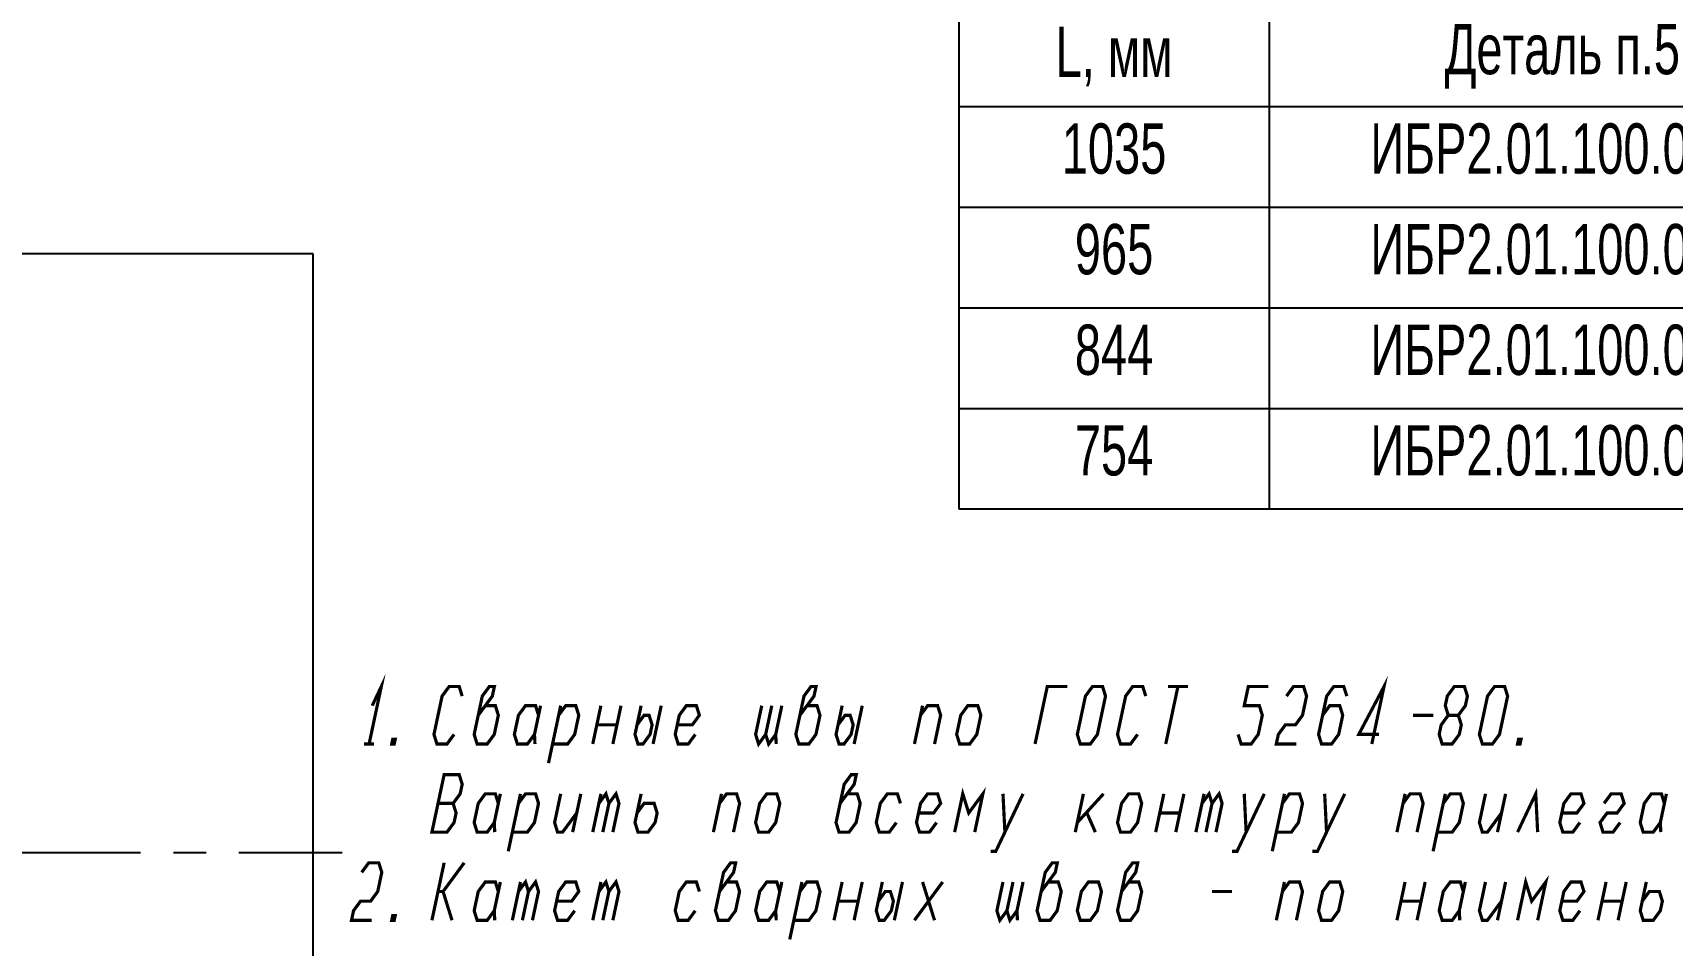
# Model space of a CAD drawing. Header units: millimetres. Extents: x 0 to 297, y 0 to 420.
# Drawn here: x 104 to 206.8, y 111.7 to 168.9 of the extents above; entities that cross this region are included whole.
import ezdxf

# ---------------------------------------------------------------- set-up
doc = ezdxf.new("R2010")
doc.units = ezdxf.units.MM
doc.header["$LTSCALE"] = 27.377778
doc.linetypes.add('CENTER', pattern=[0.6, 0.375, -0.075, 0.075, -0.075])
doc.layers.get('0').update_dxf_attribs({"linetype": 'CONTINUOUS'})
doc.layers.add('ALL_AXIS', color=7, linetype='CONTINUOUS')
doc.layers.add('ALL_DIMENSIONS', color=7, linetype='CONTINUOUS')
doc.styles.get("Standard").update_dxf_attribs({"font": 'txt', "width": 0.7})
doc.dimstyles.new('DIMSTYLE_4', dxfattribs={"dimtxt": 3.6, "dimasz": 3, "dimexe": 0.18, "dimexo": 0.0625, "dimgap": 0.09, "dimtad": 1, "dimtih": 1, "dimtoh": 1, "dimdec": 5, "dimlfac": 4, "dimdsep": 46, "dimtxsty": 'Standard', "dimblk": '_FILLED', "dimblk1": '_FILLED', "dimblk2": '_FILLED', "dimcen": 0.09, "dimadec": 0, "dimazin": 0, "dimtp": 0.2, "dimtm": 0.2, "dimtfac": 1, "dimtdec": 5, "dimtofl": 0, "dimtmove": 0, "dimatfit": 3, "dimldrblk": '_FILLED', "dimfxl": 1, "dimtolj": 1, "dimarcsym": 0})

# ---------------------------------------------------------------- blocks, each defined once
blk = doc.blocks.new('_FILLED')
at = {"color": 0, "linetype": 'ByBlock'}
blk.add_solid([(0, 0), (-1, 0.167), (-1, -0.167)], dxfattribs=at)
blk = doc.blocks.new('*D9')
at = {"layer": 'ALL_DIMENSIONS', "color": 2, "linetype": 'Continuous'}
for p, q in [((71.6, 130.04), (52.92, 177.17)), ((52.92, 177.17), (112.01, 177.17)), ((112.01, 177.17), (65.57, 177.17)), ((71.14, 131.2), (71.6, 130.04)), ((72.06, 128.87), (71.6, 130.04)), ((71.6, 130.04), (73.53, 125.16))]:
    blk.add_line(p, q, dxfattribs=at)
at = {"layer": 'ALL_DIMENSIONS', "color": 2, "linetype": 'Continuous', "xscale": 3, "yscale": 3, "zscale": 3}
for p, rotation in [((71.14, 131.2), 291.6197713689), ((72.06, 128.87), 111.6197713689)]:
    blk.add_blockref('_FILLED', p, dxfattribs=dict(at, rotation=rotation))
blk = doc.blocks.new('*T19')
at = {"color": 0, "lineweight": -2}
for p, q in [((0, 0), (19.45, 0)), ((0, 0), (0, -7.7)), ((19.45, 0), (56.16, 0)), ((56.16, 0), (94.82, 0)), ((94.82, 0), (129.86, 0)), ((129.86, 0), (129.86, -7.7)), ((0, -7.7), (19.45, -7.7)), ((0, -7.7), (0, -14)), ((19.45, -7.7), (56.16, -7.7)), ((19.45, -7.7), (19.45, -14)), ((56.16, -7.7), (94.82, -7.7)), ((56.16, -7.7), (56.16, -14)), ((94.82, -7.7), (129.86, -7.7)), ((94.82, -7.7), (94.82, -14)), ((129.86, -7.7), (129.86, -14)), ((0, -14), (19.45, -14)), ((0, -14), (0, -20.3)), ((19.45, -14), (56.16, -14)), ((19.45, -14), (19.45, -20.3)), ((56.16, -14), (94.82, -14)), ((56.16, -14), (56.16, -20.3)), ((94.82, -14), (129.86, -14)), ((94.82, -14), (94.82, -20.3)), ((129.86, -14), (129.86, -20.3)), ((0, -20.3), (19.45, -20.3)), ((0, -20.3), (0, -26.6)), ((19.45, -20.3), (56.16, -20.3)), ((19.45, -20.3), (19.45, -26.6)), ((56.16, -20.3), (94.82, -20.3)), ((56.16, -20.3), (56.16, -26.6)), ((94.82, -20.3), (129.86, -20.3)), ((94.82, -20.3), (94.82, -26.6)), ((129.86, -20.3), (129.86, -26.6)), ((0, -26.6), (19.45, -26.6)), ((0, -26.6), (0, -32.9)), ((19.45, -26.6), (56.16, -26.6)), ((19.45, -26.6), (19.45, -32.9)), ((56.16, -26.6), (94.82, -26.6)), ((56.16, -26.6), (56.16, -32.9)), ((94.82, -26.6), (129.86, -26.6)), ((94.82, -26.6), (94.82, -32.9)), ((129.86, -26.6), (129.86, -32.9)), ((0, -32.9), (19.45, -32.9)), ((0, -32.9), (0, -39.2)), ((19.45, -32.9), (56.16, -32.9)), ((19.45, -32.9), (19.45, -39.2)), ((56.16, -32.9), (94.82, -32.9)), ((56.16, -32.9), (56.16, -39.2)), ((94.82, -32.9), (129.86, -32.9)), ((94.82, -32.9), (94.82, -39.2)), ((129.86, -32.9), (129.86, -39.2)), ((0, -39.2), (19.45, -39.2)), ((19.45, -39.2), (56.16, -39.2)), ((56.16, -39.2), (94.82, -39.2)), ((94.82, -39.2), (129.86, -39.2))]:
    blk.add_line(p, q, dxfattribs=at)
at = {"color": 0}
for s, insert, char_height, width, attachment_point in [('Таблица исполнений', (64.93, -3.85), 4.2, 127.7588, 5), ('L, мм', (9.72, -10.85), 3.15, 17.3487, 5), ('Деталь п.5', (37.81, -10.85), 3.15, 34.6151, 5), ('Длина трубы, l', (75.49, -10.85), 3.15, 36.5597, 5), ('Общее кол-во ', (112.34, -10.85), 3.15, 32.9353, 5), ('1035', (9.72, -15.05), 3.15, 17.3487, 2), ('ИБР2.01.100.08.1', (37.81, -15.05), 3.15, 34.6151, 2), ('1005', (75.49, -15.05), 3.15, 36.5597, 2), ('3', (112.34, -15.05), 3.15, 32.9353, 2), ('965', (9.72, -21.35), 3.15, 17.3487, 2), ('ИБР2.01.100.08.4', (37.81, -21.35), 3.15, 34.6151, 2), ('935', (75.49, -21.35), 3.15, 36.5597, 2), ('2', (112.34, -21.35), 3.15, 32.9353, 2), ('844', (9.72, -27.65), 3.15, 17.3487, 2), ('ИБР2.01.100.08.2', (37.81, -27.65), 3.15, 34.6151, 2), ('814', (75.49, -27.65), 3.15, 36.5597, 2), ('13', (112.34, -27.65), 3.15, 32.9353, 2), ('ИБР2.01.100.08.3', (37.81, -33.95), 3.15, 34.6151, 2), ('724', (75.49, -33.95), 3.15, 36.5597, 2), ('2', (112.34, -33.95), 3.15, 32.9353, 2), ('754', (9.72, -33.95), 3.15, 17.3487, 2)]:
    blk.add_mtext(s, dxfattribs=dict(at, insert=insert, char_height=char_height, width=width, attachment_point=attachment_point))

msp = doc.modelspace()

# ---------------------------------------------------------------- linework, layer by layer
at = {"color": 7, "linetype": 'Continuous'}
for p, q in [((121.5967492, 155.0363752), (46.5967492, 155.0363752)), ((121.5967492, 80.0363752), (121.5967492, 155.0363752))]:
    msp.add_line(p, q, dxfattribs=at)
at = {"color": 2, "linetype": 'Continuous', "const_width": 0.2}
for points in [[(125.3025043, 126.7274121), (125.8725608, 127.9274154), (125.1073611, 124.3274132)], [(187.9498611, 124.3274132), (188.7150608, 127.9274154), (187.1324045, 124.927411), (188.3924045, 124.927411)], [(130.9425326, 127.3274099), (130.7550608, 127.9274154), (130.1250608, 127.9274154), (129.6825326, 127.3274099), (129.1723893, 124.927411), (129.3598611, 124.3274132), (129.9898611, 124.3274132), (130.4323893, 124.927411)], [(131.9474609, 126.1274143), (132.8325326, 127.3274099), (132.9600608, 127.9274154), (132.6450608, 127.9274154), (132.2025326, 127.3274099), (131.6923893, 124.927411), (131.8798611, 124.3274132), (132.5098611, 124.3274132), (132.9523893, 124.927411), (133.2074609, 126.1274143), (133.0200043, 126.7274121), (132.3900043, 126.7274121)], [(152.1074609, 126.1274143), (152.9925326, 127.3274099), (153.1200608, 127.9274154), (152.8050608, 127.9274154), (152.3625326, 127.3274099), (151.8523893, 124.927411), (152.0398611, 124.3274132), (152.6698611, 124.3274132), (153.1123893, 124.927411), (153.3674609, 126.1274143), (153.1800043, 126.7274121), (152.5500043, 126.7274121)], [(166.8448611, 124.3274132), (167.6100608, 127.9274154), (168.8700608, 127.9274154)], [(169.6798611, 124.3274132), (169.4924045, 124.927411), (170.0025174, 127.3274099), (170.4450608, 127.9274154), (171.0750608, 127.9274154), (171.2625174, 127.3274099), (170.7524045, 124.927411), (170.3098611, 124.3274132), (169.6798611, 124.3274132)], [(173.7825174, 127.3274099), (173.5950608, 127.9274154), (172.9650608, 127.9274154), (172.5225174, 127.3274099), (172.0124045, 124.927411), (172.1998611, 124.3274132), (172.8298611, 124.3274132), (173.2724045, 124.927411)], [(175.8000608, 127.9274154), (175.0348611, 124.3274132)], [(175.1700608, 127.9274154), (176.4300608, 127.9274154)], [(179.5724045, 124.927411), (179.7598611, 124.3274132), (180.3898611, 124.3274132), (180.8324045, 124.927411), (181.0874609, 126.1274143), (180.9000043, 126.7274121), (179.9550043, 126.7274121), (180.2100608, 127.9274154), (181.4700608, 127.9274154)], [(182.6025174, 127.3274099), (183.0450608, 127.9274154), (183.6750608, 127.9274154), (183.8625174, 127.3274099), (183.6074609, 126.1274143), (183.1649175, 125.5274089), (182.5349175, 125.5274089), (182.0924045, 124.927411), (181.9648611, 124.3274132), (183.2248611, 124.3274132)], [(186.3825174, 127.3274099), (186.1950608, 127.9274154), (185.5650608, 127.9274154), (185.1225174, 127.3274099), (184.6124045, 124.927411), (184.7998611, 124.3274132), (185.4298611, 124.3274132), (185.8724045, 124.927411), (186.1274609, 126.1274143), (185.9400043, 126.7274121), (185.3100043, 126.7274121), (184.8674609, 126.1274143)], [(193.3724609, 126.1274143), (193.8150043, 126.7274121), (193.9425174, 127.3274099), (193.7550608, 127.9274154), (193.1250608, 127.9274154), (192.6825174, 127.3274099), (192.5550043, 126.7274121), (192.7424609, 126.1274143)], [(194.8798611, 124.3274132), (194.6924045, 124.927411), (195.2025174, 127.3274099), (195.6450608, 127.9274154), (196.2750608, 127.9274154), (196.4625174, 127.3274099), (195.9524045, 124.927411), (195.5098611, 124.3274132), (194.8798611, 124.3274132)], [(135.7274609, 126.1274143), (135.5400043, 126.7274121), (134.9100043, 126.7274121), (134.4674609, 126.1274143), (134.2123893, 124.927411), (134.3998611, 124.3274132), (135.0298611, 124.3274132), (135.4723893, 124.927411)], [(135.8550043, 126.7274121), (135.4723893, 124.927411), (135.5023611, 124.3274132)], [(136.3497895, 123.1274099), (137.1150043, 126.7274121)], [(136.6048611, 124.3274132), (137.5498611, 124.3274132), (137.9923893, 124.927411), (138.2474609, 126.1274143), (138.0600043, 126.7274121), (137.4300043, 126.7274121), (136.9874609, 126.1274143)], [(139.1248611, 124.3274132), (139.6350043, 126.7274121)], [(140.8950043, 126.7274121), (140.3848611, 124.3274132)], [(142.1550043, 126.7274121), (141.7723893, 124.927411), (141.9598611, 124.3274132), (142.2748611, 124.3274132), (142.7173893, 124.927411), (142.8449327, 125.5274089), (142.6574609, 126.1274143), (142.3424609, 126.1274143), (141.8999327, 125.5274089)], [(143.4150043, 126.7274121), (142.9048611, 124.3274132)], [(144.4199327, 125.5274089), (145.3649327, 125.5274089), (145.8074609, 126.1274143), (145.6200043, 126.7274121), (144.9900043, 126.7274121), (144.5474609, 126.1274143), (144.2923893, 124.927411), (144.4798611, 124.3274132), (145.1098611, 124.3274132), (145.5523893, 124.927411)], [(149.7150043, 126.7274121), (149.3323893, 124.927411), (149.5198611, 124.3274132), (149.9623893, 124.927411), (150.1498611, 124.3274132), (150.5923893, 124.927411), (150.9750043, 126.7274121)], [(150.3450043, 126.7274121), (149.9623893, 124.927411)], [(154.7550043, 126.7274121), (154.3723893, 124.927411), (154.5598611, 124.3274132), (154.8748611, 124.3274132), (155.3174045, 124.927411), (155.4449175, 125.5274089), (155.2574609, 126.1274143), (154.9424609, 126.1274143), (154.4999175, 125.5274089)], [(156.0150043, 126.7274121), (155.5048611, 124.3274132)], [(159.2848611, 124.3274132), (159.7950043, 126.7274121)], [(159.6674609, 126.1274143), (160.1100043, 126.7274121), (160.7400043, 126.7274121), (160.9274609, 126.1274143), (160.5448611, 124.3274132)], [(161.9324045, 124.927411), (162.1198611, 124.3274132), (162.7498611, 124.3274132), (163.1924045, 124.927411), (163.4474609, 126.1274143), (163.2600043, 126.7274121), (162.6300043, 126.7274121), (162.1874609, 126.1274143), (161.9324045, 124.927411)], [(139.3799327, 125.5274089), (140.6399327, 125.5274089)], [(190.5374609, 126.1274143), (191.7974609, 126.1274143)], [(192.3598611, 124.3274132), (192.9898611, 124.3274132), (193.4324045, 124.927411), (193.5599175, 125.5274089), (193.3724609, 126.1274143), (192.7424609, 126.1274143), (192.2999175, 125.5274089), (192.1724045, 124.927411), (192.3598611, 124.3274132)], [(124.7923611, 124.3274132), (125.4223611, 124.3274132)], [(126.6823611, 124.3274132), (126.5248611, 124.3274132), (126.5886328, 124.6274121), (126.7461328, 124.6274121), (126.6823611, 124.3274132)], [(150.5923893, 124.927411), (150.6223611, 124.3274132)], [(197.2423611, 124.3274132), (197.0848611, 124.3274132), (197.1486328, 124.6274121), (197.3061328, 124.6274121), (197.2423611, 124.3274132)], [(129.0448611, 118.8067708), (129.9898611, 118.8067708), (130.4323893, 119.4067687), (130.5599327, 120.0067741), (130.3724609, 120.6067719), (130.8150043, 121.2067697), (130.9425326, 121.8067752), (130.7550608, 122.406773), (129.8100608, 122.406773), (129.0448611, 118.8067708)], [(154.6274609, 120.6067719), (155.5125174, 121.8067752), (155.6400608, 122.406773), (155.3250608, 122.406773), (154.8825174, 121.8067752), (154.3723893, 119.4067687), (154.5598611, 118.8067708), (155.1898611, 118.8067708), (155.6324045, 119.4067687), (155.8874609, 120.6067719), (155.7000043, 121.2067697), (155.0700043, 121.2067697)], [(133.2074609, 120.6067719), (133.0200043, 121.2067697), (132.3900043, 121.2067697), (131.9474609, 120.6067719), (131.6923893, 119.4067687), (131.8798611, 118.8067708), (132.5098611, 118.8067708), (132.9523893, 119.4067687)], [(133.3350043, 121.2067697), (132.9523893, 119.4067687), (132.9823611, 118.8067708)], [(133.8297895, 117.6067752), (134.5950043, 121.2067697)], [(134.0848611, 118.8067708), (135.0298611, 118.8067708), (135.4723893, 119.4067687), (135.7274609, 120.6067719), (135.5400043, 121.2067697), (134.9100043, 121.2067697), (134.4674609, 120.6067719)], [(137.1150043, 121.2067697), (136.7323893, 119.4067687), (136.9198611, 118.8067708), (137.2348611, 118.8067708), (138.1199327, 120.0067741)], [(138.3750043, 121.2067697), (137.8648611, 118.8067708)], [(139.1248611, 118.8067708), (139.6350043, 121.2067697)], [(139.5074609, 120.6067719), (139.9500043, 121.2067697), (140.1374609, 120.6067719), (139.7548611, 118.8067708)], [(140.1374609, 120.6067719), (140.5800043, 121.2067697), (140.7674609, 120.6067719), (140.3848611, 118.8067708)], [(142.1550043, 121.2067697), (141.7723893, 119.4067687), (141.9598611, 118.8067708), (142.5898611, 118.8067708), (143.0323893, 119.4067687), (143.1599327, 120.0067741), (142.9724609, 120.6067719), (142.3424609, 120.6067719), (141.8999327, 120.0067741)], [(146.6848611, 118.8067708), (147.1950043, 121.2067697)], [(147.0674609, 120.6067719), (147.5100043, 121.2067697), (148.1400043, 121.2067697), (148.3274609, 120.6067719), (147.9448611, 118.8067708)], [(149.3323893, 119.4067687), (149.5198611, 118.8067708), (150.1498611, 118.8067708), (150.5923893, 119.4067687), (150.8474609, 120.6067719), (150.6600043, 121.2067697), (150.0300043, 121.2067697), (149.5874609, 120.6067719), (149.3323893, 119.4067687)], [(158.4074609, 120.6067719), (158.2200043, 121.2067697), (157.5900043, 121.2067697), (157.1474609, 120.6067719), (156.8924045, 119.4067687), (157.0798611, 118.8067708), (157.7098611, 118.8067708), (158.1524045, 119.4067687)], [(159.5399175, 120.0067741), (160.4849175, 120.0067741), (160.9274609, 120.6067719), (160.7400043, 121.2067697), (160.1100043, 121.2067697), (159.6674609, 120.6067719), (159.4124045, 119.4067687), (159.5998611, 118.8067708), (160.2298611, 118.8067708), (160.6724045, 119.4067687)], [(161.8048611, 118.8067708), (162.3150043, 121.2067697), (162.6899175, 120.0067741), (163.5750043, 121.2067697), (163.0648611, 118.8067708)], [(164.0698047, 117.6067752), (164.3848047, 117.6067752), (166.0950043, 121.2067697)], [(164.8350043, 121.2067697), (164.9548611, 118.8067708)], [(169.8750043, 121.2067697), (169.3648611, 118.8067708)], [(169.4924045, 119.4067687), (171.1350043, 121.2067697)], [(172.0124045, 119.4067687), (172.1998611, 118.8067708), (172.8298611, 118.8067708), (173.2724045, 119.4067687), (173.5274609, 120.6067719), (173.3400043, 121.2067697), (172.7100043, 121.2067697), (172.2674609, 120.6067719), (172.0124045, 119.4067687)], [(174.4048611, 118.8067708), (174.9150043, 121.2067697)], [(176.1750043, 121.2067697), (175.6648611, 118.8067708)], [(176.9248611, 118.8067708), (177.4350043, 121.2067697)], [(177.3074609, 120.6067719), (177.7500043, 121.2067697), (177.9374609, 120.6067719), (177.5548611, 118.8067708)], [(177.9374609, 120.6067719), (178.3800043, 121.2067697), (178.5674609, 120.6067719), (178.1848611, 118.8067708)], [(179.1898047, 117.6067752), (179.5048047, 117.6067752), (181.2150043, 121.2067697)], [(179.9550043, 121.2067697), (180.0748611, 118.8067708)], [(181.7098047, 117.6067752), (182.4750043, 121.2067697)], [(181.9648611, 118.8067708), (182.9098611, 118.8067708), (183.3524045, 119.4067687), (183.6074609, 120.6067719), (183.4200043, 121.2067697), (182.7900043, 121.2067697), (182.3474609, 120.6067719)], [(184.2298047, 117.6067752), (184.5448047, 117.6067752), (186.2550043, 121.2067697)], [(184.9950043, 121.2067697), (185.1148611, 118.8067708)], [(189.5248611, 118.8067708), (190.0350043, 121.2067697)], [(189.9074609, 120.6067719), (190.3500043, 121.2067697), (190.9800043, 121.2067697), (191.1674609, 120.6067719), (190.7848611, 118.8067708)], [(191.7898047, 117.6067752), (192.5550043, 121.2067697)], [(192.0448611, 118.8067708), (192.9898611, 118.8067708), (193.4324045, 119.4067687), (193.6874609, 120.6067719), (193.5000043, 121.2067697), (192.8700043, 121.2067697), (192.4274609, 120.6067719)], [(195.0750043, 121.2067697), (194.6924045, 119.4067687), (194.8798611, 118.8067708), (195.1948611, 118.8067708), (196.0799175, 120.0067741)], [(196.3350043, 121.2067697), (195.8248611, 118.8067708)], [(197.0848611, 118.8067708), (198.2250043, 121.2067697), (198.3448611, 118.8067708)], [(199.8599175, 120.0067741), (200.8049175, 120.0067741), (201.2474609, 120.6067719), (201.0600043, 121.2067697), (200.4300043, 121.2067697), (199.9874609, 120.6067719), (199.7324045, 119.4067687), (199.9198611, 118.8067708), (200.5498611, 118.8067708), (200.9924045, 119.4067687)], [(202.5074609, 120.6067719), (202.9500043, 121.2067697), (203.5800043, 121.2067697), (203.7674609, 120.6067719), (203.3249175, 120.0067741), (202.6949175, 120.0067741), (202.2524045, 119.4067687), (202.4398611, 118.8067708), (203.0698611, 118.8067708), (203.5124045, 119.4067687)], [(206.2874609, 120.6067719), (206.1000043, 121.2067697), (205.4700043, 121.2067697), (205.0274609, 120.6067719), (204.7724045, 119.4067687), (204.9598611, 118.8067708), (205.5898611, 118.8067708), (206.0324045, 119.4067687)], [(206.4150043, 121.2067697), (206.0324045, 119.4067687), (206.0623611, 118.8067708)], [(129.4274609, 120.6067719), (130.3724609, 120.6067719)], [(170.0924175, 120.0067741), (170.6248611, 118.8067708)], [(174.6599175, 120.0067741), (175.9199175, 120.0067741)], [(124.6425326, 116.2861328), (125.0850608, 116.8861306), (125.7150608, 116.8861306), (125.9025326, 116.2861328), (125.6474609, 115.0861296), (125.2049327, 114.4861317), (124.5749327, 114.4861317), (124.1323893, 113.8861339), (124.0048611, 113.2861361), (125.2648611, 113.2861361)], [(129.0448611, 113.2861361), (129.8100608, 116.8861306)], [(129.4274609, 115.0861296), (129.7424609, 115.0861296), (131.0700608, 116.8861306)], [(147.0674609, 115.0861296), (147.9525326, 116.2861328), (148.0800608, 116.8861306), (147.7650608, 116.8861306), (147.3225326, 116.2861328), (146.8123893, 113.8861339), (146.9998611, 113.2861361), (147.6298611, 113.2861361), (148.0723893, 113.8861339), (148.3274609, 115.0861296), (148.1400043, 115.686135), (147.5100043, 115.686135)], [(167.2274609, 115.0861296), (168.1125174, 116.2861328), (168.2400608, 116.8861306), (167.9250608, 116.8861306), (167.4825174, 116.2861328), (166.9724045, 113.8861339), (167.1598611, 113.2861361), (167.7898611, 113.2861361), (168.2324045, 113.8861339), (168.4874609, 115.0861296), (168.3000043, 115.686135), (167.6700043, 115.686135)], [(172.2674609, 115.0861296), (173.1525174, 116.2861328), (173.2800608, 116.8861306), (172.9650608, 116.8861306), (172.5225174, 116.2861328), (172.0124045, 113.8861339), (172.1998611, 113.2861361), (172.8298611, 113.2861361), (173.2724045, 113.8861339), (173.5274609, 115.0861296), (173.3400043, 115.686135), (172.7100043, 115.686135)], [(197.0848611, 113.2861361), (197.5950043, 115.686135), (197.9699175, 114.4861317), (198.8550043, 115.686135), (198.3448611, 113.2861361)], [(130.3048611, 113.2861361), (129.7424609, 115.0861296)], [(133.2074609, 115.0861296), (133.0200043, 115.686135), (132.3900043, 115.686135), (131.9474609, 115.0861296), (131.6923893, 113.8861339), (131.8798611, 113.2861361), (132.5098611, 113.2861361), (132.9523893, 113.8861339)], [(133.3350043, 115.686135), (132.9523893, 113.8861339), (132.9823611, 113.2861361)], [(134.0848611, 113.2861361), (134.5950043, 115.686135)], [(134.4674609, 115.0861296), (134.9100043, 115.686135), (135.0974609, 115.0861296), (134.7148611, 113.2861361)], [(135.0974609, 115.0861296), (135.5400043, 115.686135), (135.7274609, 115.0861296), (135.3448611, 113.2861361)], [(136.8599327, 114.4861317), (137.8049327, 114.4861317), (138.2474609, 115.0861296), (138.0600043, 115.686135), (137.4300043, 115.686135), (136.9874609, 115.0861296), (136.7323893, 113.8861339), (136.9198611, 113.2861361), (137.5498611, 113.2861361), (137.9923893, 113.8861339)], [(139.1248611, 113.2861361), (139.6350043, 115.686135)], [(139.5074609, 115.0861296), (139.9500043, 115.686135), (140.1374609, 115.0861296), (139.7548611, 113.2861361)], [(140.1374609, 115.0861296), (140.5800043, 115.686135), (140.7674609, 115.0861296), (140.3848611, 113.2861361)], [(145.8074609, 115.0861296), (145.6200043, 115.686135), (144.9900043, 115.686135), (144.5474609, 115.0861296), (144.2923893, 113.8861339), (144.4798611, 113.2861361), (145.1098611, 113.2861361), (145.5523893, 113.8861339)], [(150.8474609, 115.0861296), (150.6600043, 115.686135), (150.0300043, 115.686135), (149.5874609, 115.0861296), (149.3323893, 113.8861339), (149.5198611, 113.2861361), (150.1498611, 113.2861361), (150.5923893, 113.8861339)], [(150.9750043, 115.686135), (150.5923893, 113.8861339), (150.6223611, 113.2861361)], [(151.4697895, 112.0861328), (152.2350043, 115.686135)], [(151.7248611, 113.2861361), (152.6698611, 113.2861361), (153.1123893, 113.8861339), (153.3674609, 115.0861296), (153.1800043, 115.686135), (152.5500043, 115.686135), (152.1074609, 115.0861296)], [(154.2448611, 113.2861361), (154.7550043, 115.686135)], [(156.0150043, 115.686135), (155.5048611, 113.2861361)], [(157.2750043, 115.686135), (156.8924045, 113.8861339), (157.0798611, 113.2861361), (157.3948611, 113.2861361), (157.8374045, 113.8861339), (157.9649175, 114.4861317), (157.7774609, 115.0861296), (157.4624609, 115.0861296), (157.0199175, 114.4861317)], [(158.5350043, 115.686135), (158.0248611, 113.2861361)], [(159.2848611, 113.2861361), (161.0550043, 115.686135)], [(159.7950043, 115.686135), (160.5448611, 113.2861361)], [(164.8350043, 115.686135), (164.4524045, 113.8861339), (164.6398611, 113.2861361), (165.0824045, 113.8861339), (165.2698611, 113.2861361), (165.7124045, 113.8861339), (166.0950043, 115.686135)], [(165.4650043, 115.686135), (165.0824045, 113.8861339)], [(169.4924045, 113.8861339), (169.6798611, 113.2861361), (170.3098611, 113.2861361), (170.7524045, 113.8861339), (171.0074609, 115.0861296), (170.8200043, 115.686135), (170.1900043, 115.686135), (169.7474609, 115.0861296), (169.4924045, 113.8861339)], [(177.9374609, 115.0861296), (179.1974609, 115.0861296)], [(181.9648611, 113.2861361), (182.4750043, 115.686135)], [(182.3474609, 115.0861296), (182.7900043, 115.686135), (183.4200043, 115.686135), (183.6074609, 115.0861296), (183.2248611, 113.2861361)], [(184.6124045, 113.8861339), (184.7998611, 113.2861361), (185.4298611, 113.2861361), (185.8724045, 113.8861339), (186.1274609, 115.0861296), (185.9400043, 115.686135), (185.3100043, 115.686135), (184.8674609, 115.0861296), (184.6124045, 113.8861339)], [(189.5248611, 113.2861361), (190.0350043, 115.686135)], [(191.2950043, 115.686135), (190.7848611, 113.2861361)], [(193.6874609, 115.0861296), (193.5000043, 115.686135), (192.8700043, 115.686135), (192.4274609, 115.0861296), (192.1724045, 113.8861339), (192.3598611, 113.2861361), (192.9898611, 113.2861361), (193.4324045, 113.8861339)], [(193.8150043, 115.686135), (193.4324045, 113.8861339), (193.4623611, 113.2861361)], [(195.0750043, 115.686135), (194.6924045, 113.8861339), (194.8798611, 113.2861361), (195.1948611, 113.2861361), (196.0799175, 114.4861317)], [(196.3350043, 115.686135), (195.8248611, 113.2861361)], [(199.8599175, 114.4861317), (200.8049175, 114.4861317), (201.2474609, 115.0861296), (201.0600043, 115.686135), (200.4300043, 115.686135), (199.9874609, 115.0861296), (199.7324045, 113.8861339), (199.9198611, 113.2861361), (200.5498611, 113.2861361), (200.9924045, 113.8861339)], [(202.1248611, 113.2861361), (202.6350043, 115.686135)], [(203.8950043, 115.686135), (203.3848611, 113.2861361)], [(205.1550043, 115.686135), (204.7724045, 113.8861339), (204.9598611, 113.2861361), (205.5898611, 113.2861361), (206.0324045, 113.8861339), (206.1599175, 114.4861317), (205.9724609, 115.0861296), (205.3424609, 115.0861296), (204.8999175, 114.4861317)], [(154.4999175, 114.4861317), (155.7599175, 114.4861317)], [(189.7799175, 114.4861317), (191.0399175, 114.4861317)], [(202.3799175, 114.4861317), (203.6399175, 114.4861317)], [(126.6823611, 113.2861361), (126.5248611, 113.2861361), (126.5886328, 113.586135), (126.7461328, 113.586135), (126.6823611, 113.2861361)], [(165.7124045, 113.8861339), (165.7423611, 113.2861361)]]:
    msp.add_lwpolyline(points, dxfattribs=at)
at = {"layer": 'ALL_AXIS', "color": 2, "linetype": 'CENTER'}
msp.add_line((84.0967492, 117.5363752), (123.4215468, 117.5363752), dxfattribs=at)

# ---------------------------------------------------------------- block references
msp.add_blockref('*T19', (162.0766696, 178.2467551))

# ---------------------------------------------------------------- dimensions: what is measured, and where the dimension line sits
at = {"layer": 'ALL_DIMENSIONS', "color": 2, "linetype": 'Continuous'}
dim = msp.add_diameter_dim_2p(p1=(71.1361785, 131.1984315), p2=(72.0573198, 128.874319), text='4îòâ. Ì<>õ1.25-6Í', dimstyle='DIMSTYLE_4', dxfattribs=at)
dim.commit()
dim.dimension.update_dxf_attribs({"geometry": '*D9', "text_midpoint": (67.3713429, 178.0667358), "dimtype": 163})

doc.saveas('drawing.dxf')
